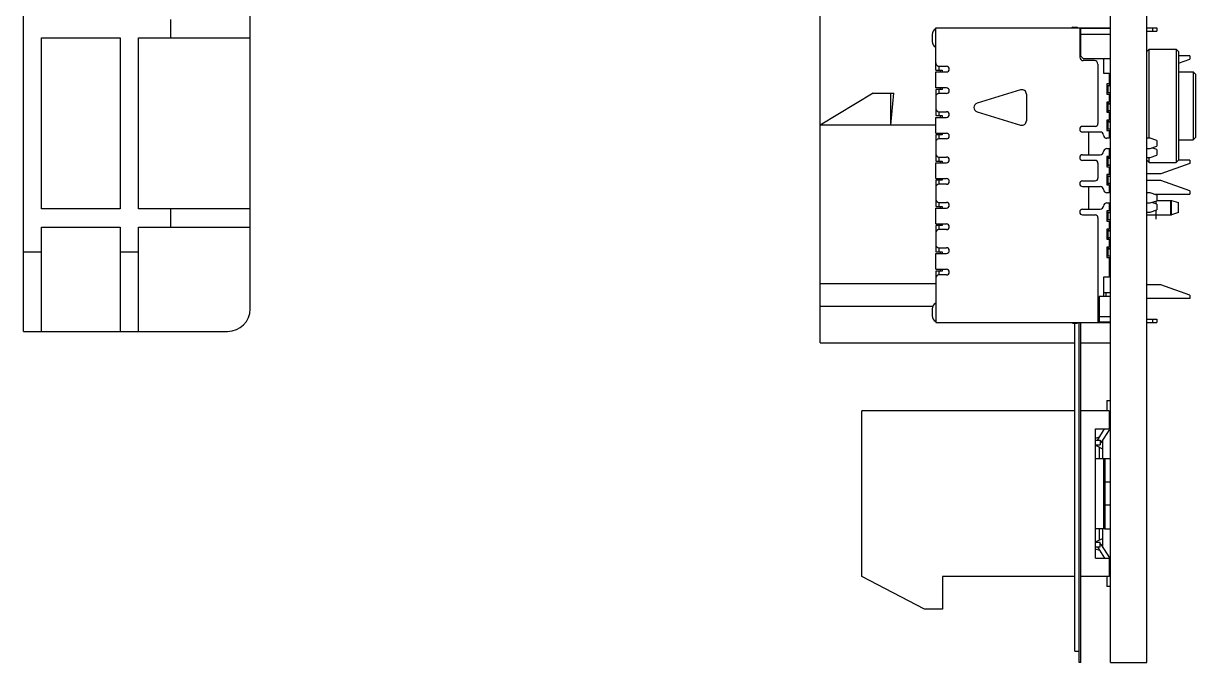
# Model space of a CAD drawing. Header units: millimetres. Extents: x 0 to 841, y 0 to 594.
# Drawn here: x 395.7 to 447.4, y 323.7 to 351.9 of the extents above; entities that cross this region are included whole.
import ezdxf

# ---------------------------------------------------------------- set-up
doc = ezdxf.new("R2010")
doc.units = ezdxf.units.MM
doc.header["$LTSCALE"] = 46.255
doc.layers.get('0').update_dxf_attribs({"linetype": 'CONTINUOUS'})
doc.layers.add('ASSEM_MEM', color=7, linetype='CONTINUOUS')

msp = doc.modelspace()

# ---------------------------------------------------------------- linework, layer by layer
at = {"color": 7, "linetype": 'CONTINUOUS'}
for p, q in [((405.692, 339.34), (405.692, 359.157)), ((395.692, 338.34), (395.692, 358.19)), ((402.192, 351.29), (402.192, 352.09)), ((396.492, 351.29), (399.962, 351.29)), ((396.492, 343.74), (396.492, 351.29)), ((399.962, 351.29), (399.962, 343.74)), ((400.762, 351.29), (405.692, 351.29)), ((400.762, 343.74), (400.762, 351.29)), ((399.962, 343.74), (396.492, 343.74)), ((405.692, 343.74), (400.762, 343.74)), ((402.192, 342.94), (402.192, 343.74)), ((396.492, 342.94), (399.962, 342.94)), ((396.492, 338.34), (396.492, 342.94)), ((399.962, 342.94), (399.962, 338.34)), ((400.762, 342.94), (405.692, 342.94)), ((400.762, 338.34), (400.762, 342.94)), ((396.492, 341.84), (395.692, 341.84)), ((400.762, 341.84), (399.962, 341.84)), ((395.692, 338.34), (404.692, 338.34))]:
    msp.add_line(p, q, dxfattribs=at)
msp.add_arc((404.692, 339.34), 1, 270, 360, dxfattribs=at)
at = {"layer": 'ASSEM_MEM', "color": 7, "linetype": 'CONTINUOUS'}
for p, q in [((443.607, 323.74), (443.607, 493.74)), ((445.207, 323.74), (445.207, 493.74)), ((430.807, 337.84), (430.807, 352.44)), ((435.757, 351.43), (435.757, 351.13)), ((435.907, 351.73), (443.607, 351.73)), ((435.907, 349.855), (435.907, 351.73)), ((441.957, 351.75), (441.897, 351.73)), ((441.957, 351.75), (442.157, 351.75)), ((442.157, 351.73), (442.157, 351.75)), ((442.257, 351.73), (442.257, 350.43)), ((442.257, 351.58), (442.307, 351.58)), ((442.307, 351.55), (442.257, 351.55)), ((442.257, 351.4), (442.307, 351.4)), ((443.607, 351.7), (442.307, 351.7)), ((442.307, 350.48), (442.307, 351.7)), ((442.307, 351.45), (443.607, 351.45)), ((443.057, 351.73), (443.057, 351.7)), ((445.207, 351.73), (445.657, 351.73)), ((445.207, 351.58), (445.657, 351.58)), ((445.473, 351.58), (445.473, 351.73)), ((445.657, 351.73), (445.657, 351.58)), ((442.307, 350.48), (442.407, 350.38)), ((442.407, 350.38), (443.607, 350.38)), ((443.307, 350.38), (443.307, 349.73)), ((445.212, 350.69), (445.312, 350.79)), ((445.312, 350.79), (446.512, 350.79)), ((445.312, 346.855), (445.312, 350.79)), ((446.612, 350.69), (446.512, 350.79)), ((446.512, 350.79), (446.512, 345.79)), ((446.612, 350.69), (446.612, 345.89)), ((447.107, 350.49), (446.612, 350.49)), ((446.612, 350.165), (447.107, 350.34)), ((447.107, 350.49), (447.107, 350.34)), ((435.907, 349.855), (436.197, 349.855)), ((436.057, 350.03), (436.382, 350.03)), ((436.057, 349.855), (436.057, 350.03)), ((436.107, 349.855), (436.107, 349.778)), ((436.197, 349.855), (436.197, 349.78)), ((442.907, 350.28), (442.407, 350.28)), ((443.057, 350.13), (443.057, 347.505)), ((435.907, 349.78), (436.382, 349.78)), ((435.907, 349.08), (435.907, 349.78)), ((443.307, 349.73), (443.557, 349.73)), ((443.557, 349.73), (443.557, 349.18)), ((443.607, 349.555), (443.557, 349.555)), ((446.612, 349.79), (447.262, 349.79)), ((447.362, 349.69), (447.262, 349.79)), ((447.262, 349.79), (447.262, 346.79)), ((447.362, 349.69), (447.362, 346.89)), ((433.157, 348.84), (430.807, 347.44)), ((433.157, 348.84), (434.057, 348.84)), ((433.907, 348.84), (433.907, 347.44)), ((433.934, 347.44), (434.057, 348.84)), ((436.382, 349.08), (435.907, 349.08)), ((436.197, 349.005), (435.907, 349.005)), ((435.907, 349.005), (435.907, 347.855)), ((436.057, 348.83), (436.057, 349.005)), ((436.382, 348.83), (436.057, 348.83)), ((436.107, 349.083), (436.107, 349.005)), ((436.197, 349.08), (436.197, 349.005)), ((439.648, 348.991), (437.736, 348.407)), ((439.907, 348.8), (439.907, 347.631)), ((443.557, 349.255), (443.457, 349.255)), ((443.457, 349.255), (443.457, 348.805)), ((443.557, 348.855), (443.457, 348.855)), ((443.457, 348.805), (443.557, 348.805)), ((443.46, 349.18), (443.607, 349.18)), ((443.46, 348.88), (443.607, 348.88)), ((443.507, 348.88), (443.507, 349.18)), ((443.557, 348.88), (443.557, 348.855)), ((443.557, 348.805), (443.557, 348.455)), ((443.563, 348.78), (443.557, 348.78)), ((443.557, 348.455), (443.457, 348.455)), ((443.457, 348.455), (443.457, 348.005)), ((443.457, 348.405), (443.557, 348.405)), ((443.46, 348.38), (443.607, 348.38)), ((443.507, 348.08), (443.507, 348.38)), ((443.557, 348.48), (443.563, 348.48)), ((443.557, 348.405), (443.557, 348.38)), ((435.907, 347.855), (436.197, 347.855)), ((435.907, 347.78), (436.382, 347.78)), ((435.907, 347.08), (435.907, 347.78)), ((436.057, 348.03), (436.382, 348.03)), ((436.057, 347.855), (436.057, 348.03)), ((436.107, 347.855), (436.107, 347.778)), ((436.197, 347.855), (436.197, 347.78)), ((437.736, 348.024), (439.648, 347.439)), ((443.557, 348.055), (443.457, 348.055)), ((443.457, 348.005), (443.557, 348.005)), ((443.46, 348.08), (443.607, 348.08)), ((443.557, 348.08), (443.557, 348.055)), ((443.557, 348.005), (443.557, 347.655)), ((443.563, 347.98), (443.557, 347.98)), ((435.907, 347.44), (430.807, 347.44)), ((442.932, 347.38), (442.382, 347.38)), ((443.557, 347.655), (443.457, 347.655)), ((443.457, 347.655), (443.457, 347.205)), ((443.457, 347.605), (443.557, 347.605)), ((443.557, 347.255), (443.457, 347.255)), ((443.46, 347.58), (443.607, 347.58)), ((443.46, 347.28), (443.607, 347.28)), ((443.507, 347.28), (443.507, 347.58)), ((443.557, 347.68), (443.563, 347.68)), ((443.557, 347.605), (443.557, 347.58)), ((443.557, 347.28), (443.557, 347.255)), ((435.907, 347.08), (436.382, 347.08)), ((436.197, 347.005), (435.907, 347.005)), ((435.907, 347.005), (435.907, 345.855)), ((436.057, 346.83), (436.057, 347.005)), ((436.382, 346.83), (436.057, 346.83)), ((436.107, 347.083), (436.107, 347.005)), ((436.197, 347.08), (436.197, 347.005)), ((443.157, 347.13), (442.382, 347.13)), ((442.657, 346.13), (442.657, 347.13)), ((443.607, 346.855), (443.456, 346.855)), ((443.457, 347.205), (443.557, 347.205)), ((443.557, 347.205), (443.557, 346.855)), ((443.563, 347.18), (443.557, 347.18)), ((443.557, 346.88), (443.563, 346.88)), ((445.357, 346.855), (445.207, 346.855)), ((445.657, 346.755), (445.357, 346.855)), ((445.657, 346.755), (445.657, 346.505)), ((446.612, 346.79), (447.262, 346.79)), ((447.362, 346.89), (447.262, 346.79)), ((443.456, 346.405), (443.607, 346.405)), ((443.557, 346.405), (443.557, 346.055)), ((443.563, 346.38), (443.557, 346.38)), ((445.207, 346.405), (445.357, 346.405)), ((445.357, 346.405), (445.657, 346.505)), ((445.657, 346.355), (445.432, 346.43)), ((445.657, 346.355), (445.657, 346.105)), ((435.907, 345.855), (436.197, 345.855)), ((435.907, 345.78), (436.382, 345.78)), ((435.907, 345.08), (435.907, 345.78)), ((436.057, 346.03), (436.382, 346.03)), ((436.057, 345.855), (436.057, 346.03)), ((436.107, 345.855), (436.107, 345.778)), ((436.197, 345.855), (436.197, 345.78)), ((442.382, 346.13), (443.157, 346.13)), ((442.932, 345.88), (442.382, 345.88)), ((443.057, 345.755), (443.057, 345.105)), ((443.557, 346.055), (443.457, 346.055)), ((443.457, 346.055), (443.457, 345.605)), ((443.457, 346.005), (443.607, 346.005)), ((443.46, 345.98), (443.607, 345.98)), ((443.46, 345.68), (443.607, 345.68)), ((443.507, 345.68), (443.507, 345.98)), ((443.557, 346.08), (443.563, 346.08)), ((443.557, 346.005), (443.557, 345.98)), ((443.557, 345.68), (443.557, 345.655)), ((445.207, 346.005), (445.357, 346.005)), ((445.212, 345.89), (445.207, 345.89)), ((445.214, 345.888), (445.312, 345.79)), ((445.312, 345.79), (445.312, 346.005)), ((445.312, 345.79), (446.512, 345.79)), ((445.357, 346.005), (445.657, 346.105)), ((447.107, 345.74), (445.837, 345.29)), ((446.612, 345.89), (446.512, 345.79)), ((447.107, 345.89), (446.612, 345.89)), ((447.107, 345.89), (447.107, 345.74)), ((443.557, 345.655), (443.457, 345.655)), ((443.457, 345.605), (443.557, 345.605)), ((443.557, 345.255), (443.457, 345.255)), ((443.457, 345.255), (443.457, 344.805)), ((443.457, 345.205), (443.557, 345.205)), ((443.46, 345.18), (443.607, 345.18)), ((443.507, 344.88), (443.507, 345.18)), ((443.557, 345.605), (443.557, 345.255)), ((443.563, 345.58), (443.557, 345.58)), ((443.557, 345.28), (443.563, 345.28)), ((443.557, 345.205), (443.557, 345.18)), ((445.837, 345.29), (445.207, 345.29)), ((435.907, 345.08), (436.382, 345.08)), ((436.197, 345.005), (435.907, 345.005)), ((435.907, 345.005), (435.907, 343.855)), ((436.057, 344.83), (436.057, 345.005)), ((436.382, 344.83), (436.057, 344.83)), ((436.107, 345.083), (436.107, 345.005)), ((436.197, 345.08), (436.197, 345.005)), ((442.382, 344.98), (442.932, 344.98)), ((442.382, 344.73), (443.157, 344.73)), ((442.657, 343.73), (442.657, 344.73)), ((443.557, 344.855), (443.457, 344.855)), ((443.457, 344.805), (443.557, 344.805)), ((443.46, 344.88), (443.607, 344.88)), ((443.557, 344.88), (443.557, 344.855)), ((443.557, 344.805), (443.557, 344.455)), ((443.563, 344.78), (443.557, 344.78)), ((445.837, 344.99), (445.207, 344.99)), ((447.107, 344.54), (445.837, 344.99)), ((443.607, 344.455), (443.456, 344.455)), ((443.557, 344.48), (443.563, 344.48)), ((445.357, 344.455), (445.207, 344.455)), ((445.657, 344.355), (445.357, 344.455)), ((445.552, 344.39), (447.107, 344.39)), ((445.657, 344.355), (445.657, 344.105)), ((447.107, 344.54), (447.107, 344.39)), ((435.907, 343.855), (436.197, 343.855)), ((435.907, 343.78), (436.382, 343.78)), ((435.907, 343.08), (435.907, 343.78)), ((436.057, 344.03), (436.382, 344.03)), ((436.057, 343.855), (436.057, 344.03)), ((436.107, 343.855), (436.107, 343.778)), ((436.197, 343.855), (436.197, 343.78)), ((442.382, 343.73), (443.157, 343.73)), ((443.456, 344.005), (443.607, 344.005)), ((443.557, 343.655), (443.457, 343.655)), ((443.457, 343.655), (443.457, 343.205)), ((443.557, 344.005), (443.557, 343.655)), ((443.563, 343.98), (443.557, 343.98)), ((443.557, 343.68), (443.563, 343.68)), ((445.207, 344.005), (445.357, 344.005)), ((445.357, 344.005), (445.657, 344.105)), ((445.357, 343.605), (445.657, 343.705)), ((445.657, 343.955), (445.432, 344.03)), ((445.657, 344.12), (446.307, 344.12)), ((445.657, 343.955), (445.657, 343.705)), ((446.267, 343.48), (446.267, 344.12)), ((446.307, 344.12), (446.607, 344.02)), ((446.307, 343.48), (446.307, 344.12)), ((446.607, 343.58), (446.607, 344.02)), ((442.382, 343.48), (442.932, 343.48)), ((443.057, 343.355), (443.057, 338.73)), ((443.457, 343.605), (443.607, 343.605)), ((443.557, 343.255), (443.457, 343.255)), ((443.457, 343.205), (443.557, 343.205)), ((443.46, 343.58), (443.607, 343.58)), ((443.46, 343.28), (443.607, 343.28)), ((443.507, 343.28), (443.507, 343.58)), ((443.557, 343.605), (443.557, 343.58)), ((443.557, 343.28), (443.557, 343.255)), ((443.557, 343.205), (443.557, 342.855)), ((443.563, 343.18), (443.557, 343.18)), ((445.207, 343.605), (445.357, 343.605)), ((445.207, 343.48), (446.307, 343.48)), ((446.303, 343.492), (446.267, 343.48)), ((446.607, 343.58), (446.307, 343.48)), ((435.907, 343.08), (436.382, 343.08)), ((436.197, 343.005), (435.907, 343.005)), ((435.907, 343.005), (435.907, 341.855)), ((436.057, 342.83), (436.057, 343.005)), ((436.382, 342.83), (436.057, 342.83)), ((436.107, 343.083), (436.107, 343.005)), ((436.197, 343.08), (436.197, 343.005)), ((443.557, 342.855), (443.457, 342.855)), ((443.457, 342.855), (443.457, 342.405)), ((443.457, 342.805), (443.557, 342.805)), ((443.46, 342.78), (443.607, 342.78)), ((443.507, 342.48), (443.507, 342.78)), ((443.557, 342.88), (443.563, 342.88)), ((443.557, 342.805), (443.557, 342.78)), ((443.557, 342.455), (443.457, 342.455)), ((443.457, 342.405), (443.557, 342.405)), ((443.557, 342.055), (443.457, 342.055)), ((443.457, 342.055), (443.457, 341.605)), ((443.46, 342.48), (443.607, 342.48)), ((443.557, 342.48), (443.557, 342.455)), ((443.557, 342.405), (443.557, 342.055)), ((443.563, 342.38), (443.557, 342.38)), ((443.557, 342.08), (443.563, 342.08)), ((435.907, 341.855), (436.197, 341.855)), ((435.907, 341.78), (436.382, 341.78)), ((435.907, 341.08), (435.907, 341.78)), ((436.057, 342.03), (436.382, 342.03)), ((436.057, 341.855), (436.057, 342.03)), ((436.107, 341.855), (436.107, 341.778)), ((436.197, 341.855), (436.197, 341.78)), ((443.457, 342.005), (443.557, 342.005)), ((443.557, 341.655), (443.457, 341.655)), ((443.457, 341.605), (443.557, 341.605)), ((443.46, 341.98), (443.607, 341.98)), ((443.46, 341.68), (443.607, 341.68)), ((443.507, 341.68), (443.507, 341.98)), ((443.557, 342.005), (443.557, 341.98)), ((443.557, 341.68), (443.557, 341.655)), ((443.557, 341.605), (443.557, 340.73)), ((443.563, 341.58), (443.557, 341.58)), ((435.907, 341.08), (436.382, 341.08)), ((436.107, 341.083), (436.107, 341.005)), ((436.197, 341.08), (436.197, 341.005)), ((443.557, 341.28), (443.563, 341.28)), ((436.197, 341.005), (435.907, 341.005)), ((435.907, 341.005), (435.907, 338.73)), ((436.057, 340.83), (436.057, 341.005)), ((436.382, 340.83), (436.057, 340.83)), ((443.557, 340.73), (443.307, 340.73)), ((443.307, 340.73), (443.307, 339.88)), ((443.607, 340.755), (443.557, 340.755)), ((435.907, 340.44), (430.807, 340.44)), ((443.307, 340.055), (443.607, 340.055)), ((443.407, 340.055), (443.407, 339.88)), ((445.837, 340.39), (445.207, 340.39)), ((447.107, 339.94), (445.837, 340.39)), ((443.607, 339.88), (443.107, 339.88)), ((443.107, 339.88), (443.107, 338.76)), ((447.107, 339.79), (445.207, 339.79)), ((447.107, 339.94), (447.107, 339.79)), ((435.78, 339.44), (430.807, 339.44)), ((435.757, 339.33), (435.757, 339.03)), ((443.107, 339.06), (443.057, 339.06)), ((443.107, 338.998), (443.607, 338.998)), ((435.907, 338.73), (443.607, 338.73)), ((441.897, 338.73), (441.957, 338.71)), ((441.957, 338.71), (442.157, 338.71)), ((442.047, 324.24), (442.047, 338.71)), ((442.157, 338.73), (442.157, 338.71)), ((442.227, 323.74), (442.227, 338.73)), ((442.307, 323.74), (442.307, 338.73)), ((443.057, 338.91), (443.107, 338.91)), ((443.057, 338.88), (443.107, 338.88)), ((443.107, 338.76), (443.607, 338.76)), ((445.207, 338.88), (445.657, 338.88)), ((445.207, 338.73), (445.657, 338.73)), ((445.473, 338.73), (445.473, 338.88)), ((445.657, 338.88), (445.657, 338.73)), ((430.807, 337.84), (442.047, 337.84)), ((442.307, 337.84), (443.607, 337.84)), ((442.047, 334.84), (432.657, 334.84)), ((432.657, 327.54), (432.657, 334.84)), ((443.557, 334.84), (442.307, 334.84)), ((443.457, 335.29), (443.607, 335.29)), ((443.457, 335.29), (443.457, 334.84)), ((443.557, 334.84), (443.557, 334.04)), ((442.957, 334.04), (443.557, 334.04)), ((442.957, 328.34), (442.957, 334.04)), ((443.049, 333.564), (443.353, 334.04)), ((443.217, 333.456), (443.578, 334.022)), ((443.437, 333.801), (443.457, 333.807)), ((443.457, 333.831), (443.457, 333.807)), ((442.957, 333.64), (443.136, 333.7)), ((442.957, 333.54), (443.157, 333.54)), ((442.957, 333.34), (443.157, 333.34)), ((442.957, 333.32), (443.257, 333.17)), ((443.157, 333.54), (443.157, 333.34)), ((443.257, 333.517), (443.257, 332.74)), ((443.107, 333.245), (443.107, 332.74)), ((442.957, 332.74), (443.607, 332.74)), ((443.307, 332.74), (443.307, 329.64)), ((443.357, 332.74), (443.357, 329.64)), ((443.307, 332.09), (443.357, 332.09)), ((443.357, 331.76), (443.307, 331.795)), ((443.607, 331.69), (443.357, 331.69)), ((443.357, 330.69), (443.607, 330.69)), ((443.357, 330.62), (443.307, 330.585)), ((443.357, 330.29), (443.307, 330.29)), ((443.307, 329.64), (442.957, 329.64)), ((442.957, 329.06), (443.257, 329.21)), ((443.107, 329.64), (443.107, 329.135)), ((443.257, 329.64), (443.257, 328.863)), ((443.344, 329.64), (443.607, 329.64)), ((443.157, 329.04), (442.957, 329.04)), ((442.957, 328.84), (443.157, 328.84)), ((443.136, 328.681), (442.957, 328.74)), ((443.049, 328.817), (443.353, 328.34)), ((443.157, 328.84), (443.157, 329.04)), ((443.578, 328.359), (443.217, 328.925)), ((442.957, 328.34), (443.557, 328.34)), ((443.457, 328.574), (443.437, 328.58)), ((443.457, 328.55), (443.457, 328.574)), ((443.557, 328.34), (443.557, 327.54)), ((435.407, 326.09), (432.657, 327.54)), ((442.047, 327.54), (436.207, 327.54)), ((436.207, 327.54), (436.207, 326.09)), ((443.557, 327.54), (442.307, 327.54)), ((443.457, 327.54), (443.457, 327.09)), ((443.607, 327.09), (443.457, 327.09)), ((436.207, 326.09), (435.407, 326.09)), ((442.047, 324.24), (442.227, 324.24)), ((442.307, 323.74), (442.227, 323.74)), ((443.607, 323.74), (445.207, 323.74))]:
    msp.add_line(p, q, dxfattribs=at)
at = {"layer": 'ASSEM_MEM', "color": 40, "linetype": 'CONTINUOUS'}
for p, q in [((445.607, 344.089), (445.607, 343.972)), ((445.607, 343.689), (445.607, 343.293))]:
    msp.add_line(p, q, dxfattribs=at)
at = {"layer": 'ASSEM_MEM', "color": 7, "linetype": 'CONTINUOUS'}
for centre, radius, start, end in [((436.057, 351.43), 0.3, 120.3902, 180), ((436.057, 351.13), 0.3, 180, 239.9945), ((442.407, 350.43), 0.15, 180, 270), ((436.057, 350.18), 0.15, 180, 270), ((436.382, 349.905), 0.125, 270, 90), ((442.907, 350.13), 0.15, 0, 90), ((436.057, 348.68), 0.15, 90, 180), ((436.382, 348.955), 0.125, 270, 90), ((439.707, 348.8), 0.2, 0, 107), ((437.794, 348.215), 0.2, 107, 253), ((436.057, 348.18), 0.15, 180, 270), ((436.382, 347.905), 0.125, 270, 90), ((439.707, 347.631), 0.2, 253, 360), ((442.382, 347.255), 0.125, 90, 270), ((442.932, 347.505), 0.125, 270, 360), ((436.057, 346.68), 0.15, 90, 180), ((436.382, 346.955), 0.125, 270, 90), ((443.157, 346.98), 0.15, 4.7802, 90), ((443.456, 347.005), 0.15, 184.7802, 270), ((443.157, 346.28), 0.15, 270, 355.2198), ((443.456, 346.255), 0.15, 90, 175.2198), ((436.057, 346.18), 0.15, 180, 270), ((436.382, 345.905), 0.125, 270, 90), ((442.382, 346.005), 0.125, 90, 270), ((442.932, 345.755), 0.125, 0, 90), ((436.057, 344.68), 0.15, 90, 180), ((436.382, 344.955), 0.125, 270, 90), ((442.382, 344.855), 0.125, 90, 270), ((442.932, 345.105), 0.125, 270, 360), ((443.157, 344.58), 0.15, 4.7802, 90), ((436.057, 344.18), 0.15, 180, 270), ((443.456, 344.605), 0.15, 184.7802, 270), ((436.382, 343.905), 0.125, 270, 90), ((442.382, 343.605), 0.125, 90, 270), ((443.157, 343.88), 0.15, 270, 355.2198), ((443.456, 343.855), 0.15, 90, 175.2198), ((442.932, 343.355), 0.125, 0, 90), ((436.057, 342.68), 0.15, 90, 180), ((436.382, 342.955), 0.125, 270, 90), ((436.057, 342.18), 0.15, 180, 270), ((436.382, 341.905), 0.125, 270, 90), ((436.382, 340.955), 0.125, 270, 90), ((436.057, 340.68), 0.15, 90, 180), ((436.057, 339.33), 0.3, 120.0078, 180), ((436.057, 339.03), 0.3, 180, 239.6072), ((443.007, 333.59), 0.25, 308.3127, 327.4659), ((443.007, 328.79), 0.05, 32.5341, 90), ((443.007, 328.79), 0.25, 32.5341, 51.6873)]:
    msp.add_arc(centre, radius, start, end, dxfattribs=at)

doc.saveas('drawing.dxf')
